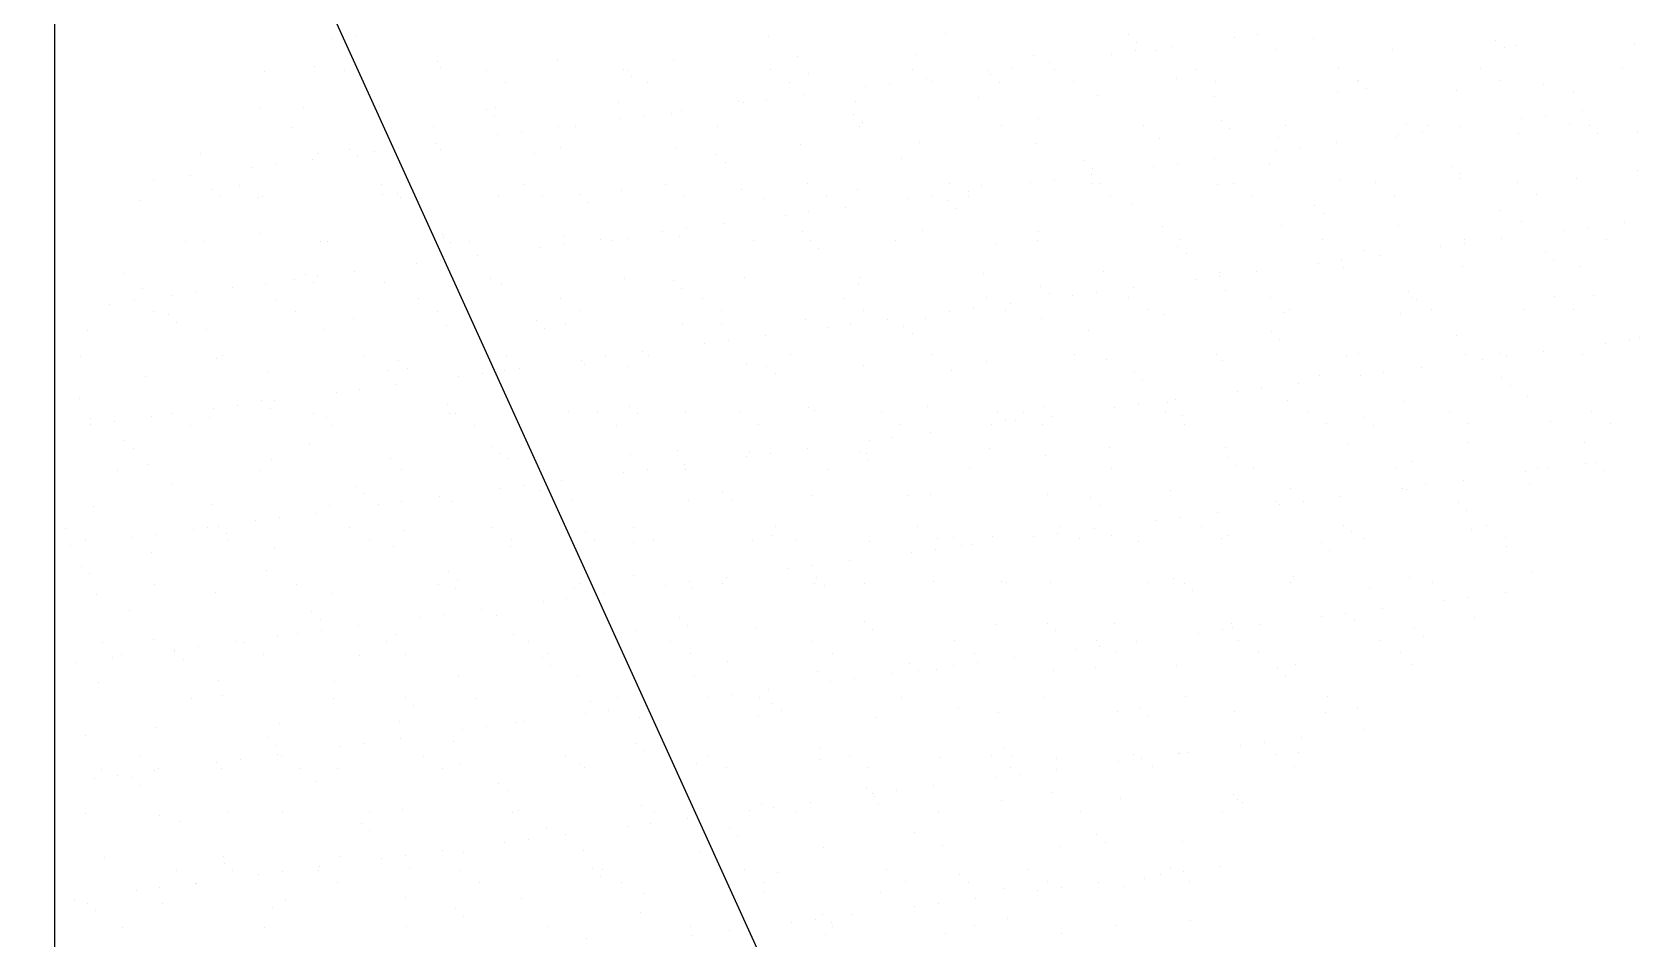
# Model space of a CAD drawing. Header units: inches. Extents: x 8.4 to 50.9, y 14.4 to 39.2.
# Drawn here: x 9.2059 to 9.3822, y 25.1527 to 25.2521 of the extents above; entities that cross this region are included whole.
import ezdxf

# ---------------------------------------------------------------- set-up
doc = ezdxf.new("R2010")
doc.units = ezdxf.units.IN
doc.header["$MEASUREMENT"] = 0
doc.layers.add('02', color=2, linetype='Continuous')
doc.layers.add('1', color=1, linetype='Continuous')

msp = doc.modelspace()

# ---------------------------------------------------------------- linework, layer by layer
at = {"layer": '02'}
for p, q in [((9.2084, 24.95396), (9.2084, 25.5475)), ((9.23886, 25.25141), (9.23886, 25.25141)), ((9.24146, 25.25175), (9.24146, 25.25175)), ((9.28666, 25.2516), (9.28666, 25.2516)), ((9.30604, 25.252), (9.30604, 25.252)), ((9.32605, 25.25183), (9.32605, 25.25183)), ((9.32697, 25.25098), (9.32697, 25.25098)), ((9.33089, 25.25058), (9.33089, 25.25058)), ((9.33768, 25.25147), (9.33768, 25.25147)), ((9.34028, 25.25181), (9.34028, 25.25181)), ((9.34635, 25.25139), (9.34635, 25.25139)), ((9.36636, 25.25121), (9.36636, 25.25121)), ((9.36854, 25.25065), (9.36854, 25.25065)), ((9.38163, 25.25082), (9.38163, 25.25082)), ((9.25039, 25.24887), (9.25039, 25.24887)), ((9.26348, 25.24904), (9.26348, 25.24904)), ((9.27627, 25.24898), (9.27627, 25.24898)), ((9.28978, 25.24947), (9.28978, 25.24947)), ((9.30286, 25.24963), (9.30286, 25.24963)), ((9.31565, 25.24957), (9.31565, 25.24957)), ((9.31743, 25.2488), (9.31743, 25.2488)), ((9.32422, 25.2497), (9.32422, 25.2497)), ((9.32682, 25.25004), (9.32682, 25.25004)), ((9.32916, 25.25006), (9.32916, 25.25006)), ((9.34225, 25.25023), (9.34225, 25.25023)), ((9.35504, 25.25016), (9.35504, 25.25016)), ((9.36728, 25.25037), (9.36728, 25.25037)), ((9.23132, 25.24782), (9.23132, 25.24782)), ((9.23689, 25.24839), (9.23689, 25.24839)), ((9.24016, 25.24789), (9.24016, 25.24789)), ((9.2507, 25.24823), (9.2507, 25.24823)), ((9.25573, 25.24792), (9.25573, 25.24792)), ((9.27071, 25.24805), (9.27071, 25.24805)), ((9.2713, 25.24795), (9.2713, 25.24795)), ((9.27163, 25.24721), (9.27163, 25.24721)), ((9.28687, 25.24798), (9.28687, 25.24798)), ((9.29101, 25.24761), (9.29101, 25.24761)), ((9.30244, 25.24801), (9.30244, 25.24801)), ((9.30397, 25.24703), (9.30397, 25.24703)), ((9.31076, 25.24793), (9.31076, 25.24793)), ((9.31102, 25.24744), (9.31102, 25.24744)), ((9.31336, 25.24827), (9.31336, 25.24827)), ((9.31801, 25.24803), (9.31801, 25.24803)), ((9.33132, 25.247), (9.33132, 25.247)), ((9.33358, 25.24806), (9.33358, 25.24806)), ((9.34915, 25.24809), (9.34915, 25.24809)), ((9.36472, 25.24812), (9.36472, 25.24812)), ((9.38029, 25.24815), (9.38029, 25.24815)), ((9.24226, 25.24655), (9.24226, 25.24655)), ((9.25784, 25.24658), (9.25784, 25.24658)), ((9.27341, 25.24661), (9.27341, 25.24661)), ((9.28898, 25.24663), (9.28898, 25.24663)), ((9.29051, 25.24526), (9.29051, 25.24526)), ((9.2973, 25.24616), (9.2973, 25.24616)), ((9.29991, 25.2465), (9.29991, 25.2465)), ((9.30455, 25.24666), (9.30455, 25.24666)), ((9.31194, 25.2466), (9.31194, 25.2466)), ((9.32012, 25.24669), (9.32012, 25.24669)), ((9.33569, 25.24672), (9.33569, 25.24672)), ((9.34901, 25.24554), (9.34901, 25.24554)), ((9.35126, 25.24675), (9.35126, 25.24675)), ((9.35133, 25.24683), (9.35133, 25.24683)), ((9.35225, 25.24598), (9.35225, 25.24598)), ((9.3621, 25.24571), (9.3621, 25.24571)), ((9.36683, 25.24678), (9.36683, 25.24678)), ((9.37163, 25.24638), (9.37163, 25.24638)), ((9.37489, 25.24564), (9.37489, 25.24564)), ((9.23086, 25.24376), (9.23086, 25.24376)), ((9.23567, 25.24384), (9.23567, 25.24384)), ((9.24395, 25.24393), (9.24395, 25.24393)), ((9.25568, 25.24367), (9.25568, 25.24367)), ((9.25674, 25.24387), (9.25674, 25.24387)), ((9.27024, 25.24435), (9.27024, 25.24435)), ((9.27705, 25.24349), (9.27705, 25.24349)), ((9.28333, 25.24452), (9.28333, 25.24452)), ((9.28384, 25.24438), (9.28384, 25.24438)), ((9.28645, 25.24473), (9.28645, 25.24473)), ((9.29612, 25.24446), (9.29612, 25.24446)), ((9.30962, 25.24495), (9.30962, 25.24495)), ((9.32271, 25.24511), (9.32271, 25.24511)), ((9.3355, 25.24505), (9.3355, 25.24505)), ((9.37587, 25.24355), (9.37587, 25.24355)), ((9.23428, 25.24169), (9.23428, 25.24169)), ((9.24986, 25.24171), (9.24986, 25.24171)), ((9.2566, 25.24282), (9.2566, 25.24282)), ((9.26359, 25.24172), (9.26359, 25.24172)), ((9.26543, 25.24174), (9.26543, 25.24174)), ((9.27039, 25.24261), (9.27039, 25.24261)), ((9.27299, 25.24295), (9.27299, 25.24295)), ((9.27598, 25.24322), (9.27598, 25.24322)), ((9.281, 25.24177), (9.281, 25.24177)), ((9.29599, 25.24305), (9.29599, 25.24305)), ((9.29657, 25.2418), (9.29657, 25.2418)), ((9.29691, 25.24221), (9.29691, 25.24221)), ((9.31214, 25.24183), (9.31214, 25.24183)), ((9.31629, 25.24261), (9.31629, 25.24261)), ((9.32771, 25.24186), (9.32771, 25.24186)), ((9.3363, 25.24244), (9.3363, 25.24244)), ((9.34328, 25.24188), (9.34328, 25.24188)), ((9.3566, 25.242), (9.3566, 25.242)), ((9.35885, 25.24191), (9.35885, 25.24191)), ((9.36242, 25.24178), (9.36242, 25.24178)), ((9.36921, 25.24268), (9.36921, 25.24268)), ((9.37181, 25.24302), (9.37181, 25.24302)), ((9.37442, 25.24194), (9.37442, 25.24194)), ((9.37661, 25.24182), (9.37661, 25.24182)), ((9.25014, 25.23995), (9.25014, 25.23995)), ((9.25693, 25.24084), (9.25693, 25.24084)), ((9.25953, 25.24118), (9.25953, 25.24118)), ((9.30318, 25.24), (9.30318, 25.24)), ((9.31597, 25.23994), (9.31597, 25.23994)), ((9.32947, 25.24043), (9.32947, 25.24043)), ((9.33722, 25.24159), (9.33722, 25.24159)), ((9.34256, 25.24059), (9.34256, 25.24059)), ((9.34896, 25.24001), (9.34896, 25.24001)), ((9.35535, 25.24053), (9.35535, 25.24053)), ((9.35575, 25.2409), (9.35575, 25.2409)), ((9.35835, 25.24125), (9.35835, 25.24125)), ((9.36886, 25.24102), (9.36886, 25.24102)), ((9.37753, 25.24098), (9.37753, 25.24098)), ((9.38194, 25.24118), (9.38194, 25.24118)), ((9.22441, 25.23882), (9.22441, 25.23882)), ((9.23668, 25.23817), (9.23668, 25.23817)), ((9.2372, 25.23875), (9.2372, 25.23875)), ((9.24065, 25.23928), (9.24065, 25.23928)), ((9.24157, 25.23843), (9.24157, 25.23843)), ((9.24347, 25.23907), (9.24347, 25.23907)), ((9.24607, 25.23941), (9.24607, 25.23941)), ((9.25071, 25.23924), (9.25071, 25.23924)), ((9.26095, 25.23883), (9.26095, 25.23883)), ((9.2638, 25.23941), (9.2638, 25.23941)), ((9.27659, 25.23935), (9.27659, 25.23935)), ((9.28096, 25.23866), (9.28096, 25.23866)), ((9.29009, 25.23983), (9.29009, 25.23983)), ((9.30126, 25.23822), (9.30126, 25.23822)), ((9.3355, 25.23824), (9.3355, 25.23824)), ((9.34229, 25.23913), (9.34229, 25.23913)), ((9.34489, 25.23947), (9.34489, 25.23947)), ((9.22322, 25.2364), (9.22322, 25.2364)), ((9.23001, 25.2373), (9.23001, 25.2373)), ((9.23261, 25.23764), (9.23261, 25.23764)), ((9.28188, 25.23782), (9.28188, 25.23782)), ((9.32127, 25.23805), (9.32127, 25.23805)), ((9.32204, 25.23647), (9.32204, 25.23647)), ((9.32219, 25.2372), (9.32219, 25.2372)), ((9.32883, 25.23736), (9.32883, 25.23736)), ((9.33143, 25.2377), (9.33143, 25.2377)), ((9.34157, 25.23761), (9.34157, 25.23761)), ((9.36158, 25.23743), (9.36158, 25.23743)), ((9.3625, 25.23659), (9.3625, 25.23659)), ((9.38188, 25.23699), (9.38188, 25.23699)), ((9.21915, 25.23587), (9.21915, 25.23587)), ((9.22562, 25.23489), (9.22562, 25.23489)), ((9.22862, 25.23534), (9.22862, 25.23534)), ((9.24419, 25.23537), (9.24419, 25.23537)), ((9.25977, 25.2354), (9.25977, 25.2354)), ((9.27056, 25.23472), (9.27056, 25.23472)), ((9.27534, 25.23543), (9.27534, 25.23543)), ((9.28364, 25.23489), (9.28364, 25.23489)), ((9.29091, 25.23546), (9.29091, 25.23546)), ((9.29644, 25.23483), (9.29644, 25.23483)), ((9.30648, 25.23549), (9.30648, 25.23549)), ((9.30858, 25.23469), (9.30858, 25.23469)), ((9.30994, 25.23531), (9.30994, 25.23531)), ((9.31537, 25.23559), (9.31537, 25.23559)), ((9.31797, 25.23593), (9.31797, 25.23593)), ((9.32205, 25.23551), (9.32205, 25.23551)), ((9.32303, 25.23548), (9.32303, 25.23548)), ((9.33582, 25.23542), (9.33582, 25.23542)), ((9.33762, 25.23554), (9.33762, 25.23554)), ((9.34932, 25.2359), (9.34932, 25.2359)), ((9.35319, 25.23557), (9.35319, 25.23557)), ((9.36241, 25.23607), (9.36241, 25.23607)), ((9.36876, 25.2356), (9.36876, 25.2356)), ((9.3752, 25.23601), (9.3752, 25.23601)), ((9.21767, 25.23364), (9.21767, 25.23364)), ((9.22654, 25.23404), (9.22654, 25.23404)), ((9.23073, 25.234), (9.23073, 25.234)), ((9.23117, 25.23413), (9.23117, 25.23413)), ((9.24426, 25.23429), (9.24426, 25.23429)), ((9.24592, 25.23445), (9.24592, 25.23445)), ((9.2463, 25.23403), (9.2463, 25.23403)), ((9.25705, 25.23423), (9.25705, 25.23423)), ((9.26187, 25.23406), (9.26187, 25.23406)), ((9.26593, 25.23427), (9.26593, 25.23427)), ((9.26685, 25.23343), (9.26685, 25.23343)), ((9.27744, 25.23409), (9.27744, 25.23409)), ((9.28623, 25.23383), (9.28623, 25.23383)), ((9.29301, 25.23411), (9.29301, 25.23411)), ((9.29512, 25.23292), (9.29512, 25.23292)), ((9.30191, 25.23382), (9.30191, 25.23382)), ((9.30452, 25.23416), (9.30452, 25.23416)), ((9.30624, 25.23366), (9.30624, 25.23366)), ((9.30859, 25.23414), (9.30859, 25.23414)), ((9.32416, 25.23417), (9.32416, 25.23417)), ((9.32654, 25.23322), (9.32654, 25.23322)), ((9.33973, 25.2342), (9.33973, 25.2342)), ((9.34655, 25.23305), (9.34655, 25.23305)), ((9.3553, 25.23423), (9.3553, 25.23423)), ((9.37087, 25.23426), (9.37087, 25.23426)), ((9.28166, 25.23115), (9.28166, 25.23115)), ((9.28845, 25.23204), (9.28845, 25.23204)), ((9.29106, 25.23239), (9.29106, 25.23239)), ((9.30716, 25.23282), (9.30716, 25.23282)), ((9.34747, 25.2322), (9.34747, 25.2322)), ((9.36685, 25.2326), (9.36685, 25.2326)), ((9.36917, 25.23138), (9.36917, 25.23138)), ((9.38048, 25.23121), (9.38048, 25.23121)), ((9.23089, 25.23006), (9.23089, 25.23006)), ((9.2509, 25.22989), (9.2509, 25.22989)), ((9.25102, 25.22961), (9.25102, 25.22961)), ((9.26411, 25.22977), (9.26411, 25.22977)), ((9.2682, 25.22938), (9.2682, 25.22938)), ((9.2712, 25.22944), (9.2712, 25.22944)), ((9.275, 25.23027), (9.275, 25.23027)), ((9.2769, 25.22971), (9.2769, 25.22971)), ((9.2776, 25.23062), (9.2776, 25.23062)), ((9.29041, 25.2302), (9.29041, 25.2302)), ((9.30349, 25.23037), (9.30349, 25.23037)), ((9.31628, 25.2303), (9.31628, 25.2303)), ((9.32979, 25.23079), (9.32979, 25.23079)), ((9.33175, 25.22933), (9.33175, 25.22933)), ((9.34288, 25.23096), (9.34288, 25.23096)), ((9.34732, 25.22936), (9.34732, 25.22936)), ((9.35567, 25.2309), (9.35567, 25.2309)), ((9.36289, 25.22939), (9.36289, 25.22939)), ((9.36703, 25.22944), (9.36703, 25.22944)), ((9.37382, 25.23034), (9.37382, 25.23034)), ((9.37642, 25.23068), (9.37642, 25.23068)), ((9.37846, 25.22942), (9.37846, 25.22942)), ((9.22275, 25.22914), (9.22275, 25.22914)), ((9.22473, 25.22918), (9.22473, 25.22918)), ((9.23752, 25.22912), (9.23752, 25.22912)), ((9.23832, 25.22916), (9.23832, 25.22916)), ((9.25182, 25.22904), (9.25182, 25.22904)), ((9.25389, 25.22919), (9.25389, 25.22919)), ((9.25475, 25.22761), (9.25475, 25.22761)), ((9.26154, 25.2285), (9.26154, 25.2285)), ((9.26414, 25.22884), (9.26414, 25.22884)), ((9.26946, 25.22922), (9.26946, 25.22922)), ((9.28503, 25.22925), (9.28503, 25.22925)), ((9.29121, 25.22927), (9.29121, 25.22927)), ((9.29213, 25.22843), (9.29213, 25.22843)), ((9.30061, 25.22928), (9.30061, 25.22928)), ((9.31151, 25.22883), (9.31151, 25.22883)), ((9.31618, 25.22931), (9.31618, 25.22931)), ((9.33152, 25.22866), (9.33152, 25.22866)), ((9.33244, 25.22781), (9.33244, 25.22781)), ((9.35182, 25.22822), (9.35182, 25.22822)), ((9.35357, 25.22767), (9.35357, 25.22767)), ((9.36036, 25.22856), (9.36036, 25.22856)), ((9.36296, 25.22891), (9.36296, 25.22891)), ((9.37183, 25.22804), (9.37183, 25.22804)), ((9.24129, 25.22583), (9.24129, 25.22583)), ((9.24808, 25.22673), (9.24808, 25.22673)), ((9.25068, 25.22707), (9.25068, 25.22707)), ((9.32334, 25.22584), (9.32334, 25.22584)), ((9.34011, 25.2259), (9.34011, 25.2259)), ((9.3469, 25.22679), (9.3469, 25.22679)), ((9.3495, 25.22714), (9.3495, 25.22714)), ((9.34964, 25.22627), (9.34964, 25.22627)), ((9.36273, 25.22644), (9.36273, 25.22644)), ((9.37275, 25.2272), (9.37275, 25.2272)), ((9.37552, 25.22638), (9.37552, 25.22638)), ((9.21586, 25.22567), (9.21586, 25.22567)), ((9.22783, 25.22406), (9.22783, 25.22406)), ((9.23149, 25.22449), (9.23149, 25.22449)), ((9.23462, 25.22496), (9.23462, 25.22496)), ((9.23587, 25.2255), (9.23587, 25.2255)), ((9.23679, 25.22465), (9.23679, 25.22465)), ((9.23722, 25.2253), (9.23722, 25.2253)), ((9.24458, 25.22466), (9.24458, 25.22466)), ((9.25617, 25.22506), (9.25617, 25.22506)), ((9.25737, 25.2246), (9.25737, 25.2246)), ((9.27087, 25.22509), (9.27087, 25.22509)), ((9.27618, 25.22488), (9.27618, 25.22488)), ((9.2771, 25.22404), (9.2771, 25.22404)), ((9.28396, 25.22525), (9.28396, 25.22525)), ((9.29648, 25.22444), (9.29648, 25.22444)), ((9.29675, 25.22519), (9.29675, 25.22519)), ((9.31025, 25.22568), (9.31025, 25.22568)), ((9.31649, 25.22427), (9.31649, 25.22427)), ((9.32665, 25.22413), (9.32665, 25.22413)), ((9.33344, 25.22502), (9.33344, 25.22502)), ((9.33604, 25.22536), (9.33604, 25.22536)), ((9.33613, 25.22578), (9.33613, 25.22578)), ((9.21437, 25.22229), (9.21437, 25.22229)), ((9.21709, 25.22279), (9.21709, 25.22279)), ((9.21798, 25.22401), (9.21798, 25.22401)), ((9.22116, 25.22318), (9.22116, 25.22318)), ((9.22376, 25.22353), (9.22376, 25.22353)), ((9.23266, 25.22282), (9.23266, 25.22282)), ((9.24823, 25.22285), (9.24823, 25.22285)), ((9.2638, 25.22288), (9.2638, 25.22288)), ((9.27937, 25.22291), (9.27937, 25.22291)), ((9.29494, 25.22294), (9.29494, 25.22294)), ((9.31052, 25.22296), (9.31052, 25.22296)), ((9.31319, 25.22236), (9.31319, 25.22236)), ((9.31741, 25.22343), (9.31741, 25.22343)), ((9.31998, 25.22325), (9.31998, 25.22325)), ((9.32258, 25.22359), (9.32258, 25.22359)), ((9.32609, 25.22299), (9.32609, 25.22299)), ((9.33679, 25.22383), (9.33679, 25.22383)), ((9.34166, 25.22302), (9.34166, 25.22302)), ((9.3568, 25.22366), (9.3568, 25.22366)), ((9.35723, 25.22305), (9.35723, 25.22305)), ((9.35772, 25.22281), (9.35772, 25.22281)), ((9.3728, 25.22308), (9.3728, 25.22308)), ((9.3771, 25.22321), (9.3771, 25.22321)), ((9.2192, 25.22145), (9.2192, 25.22145)), ((9.22084, 25.22111), (9.22084, 25.22111)), ((9.23477, 25.22148), (9.23477, 25.22148)), ((9.24114, 25.22067), (9.24114, 25.22067)), ((9.25034, 25.22151), (9.25034, 25.22151)), ((9.26591, 25.22154), (9.26591, 25.22154)), ((9.28148, 25.22156), (9.28148, 25.22156)), ((9.29072, 25.22056), (9.29072, 25.22056)), ((9.29705, 25.22159), (9.29705, 25.22159)), ((9.29973, 25.22058), (9.29973, 25.22058)), ((9.30381, 25.22073), (9.30381, 25.22073)), ((9.30652, 25.22148), (9.30652, 25.22148)), ((9.30913, 25.22182), (9.30913, 25.22182)), ((9.31262, 25.22162), (9.31262, 25.22162)), ((9.3166, 25.22067), (9.3166, 25.22067)), ((9.32819, 25.22165), (9.32819, 25.22165)), ((9.3301, 25.22116), (9.3301, 25.22116)), ((9.34319, 25.22132), (9.34319, 25.22132)), ((9.34377, 25.22168), (9.34377, 25.22168)), ((9.35598, 25.22126), (9.35598, 25.22126)), ((9.35934, 25.22171), (9.35934, 25.22171)), ((9.36949, 25.22175), (9.36949, 25.22175)), ((9.37491, 25.22173), (9.37491, 25.22173)), ((9.21196, 25.21938), (9.21196, 25.21938)), ((9.22176, 25.22026), (9.22176, 25.22026)), ((9.22504, 25.21955), (9.22504, 25.21955)), ((9.23783, 25.21949), (9.23783, 25.21949)), ((9.25134, 25.21997), (9.25134, 25.21997)), ((9.26115, 25.2205), (9.26115, 25.2205)), ((9.26207, 25.21965), (9.26207, 25.21965)), ((9.26443, 25.22014), (9.26443, 25.22014)), ((9.27722, 25.22008), (9.27722, 25.22008)), ((9.28145, 25.22005), (9.28145, 25.22005)), ((9.28627, 25.21881), (9.28627, 25.21881)), ((9.29306, 25.21971), (9.29306, 25.21971)), ((9.29567, 25.22005), (9.29567, 25.22005)), ((9.30146, 25.21988), (9.30146, 25.21988)), ((9.30238, 25.21904), (9.30238, 25.21904)), ((9.32176, 25.21944), (9.32176, 25.21944)), ((9.34177, 25.21927), (9.34177, 25.21927)), ((9.36207, 25.21883), (9.36207, 25.21883)), ((9.27281, 25.21704), (9.27281, 25.21704)), ((9.27961, 25.21793), (9.27961, 25.21793)), ((9.28221, 25.21828), (9.28221, 25.21828)), ((9.34269, 25.21842), (9.34269, 25.21842)), ((9.37164, 25.2171), (9.37164, 25.2171)), ((9.37843, 25.218), (9.37843, 25.218)), ((9.38103, 25.21834), (9.38103, 25.21834)), ((9.38208, 25.21865), (9.38208, 25.21865)), ((9.21122, 25.21659), (9.21122, 25.21659)), ((9.22611, 25.21628), (9.22611, 25.21628)), ((9.22679, 25.21662), (9.22679, 25.21662)), ((9.24236, 25.21664), (9.24236, 25.21664)), ((9.24612, 25.21611), (9.24612, 25.21611)), ((9.24704, 25.21526), (9.24704, 25.21526)), ((9.25793, 25.21667), (9.25793, 25.21667)), ((9.25936, 25.21527), (9.25936, 25.21527)), ((9.26615, 25.21616), (9.26615, 25.21616)), ((9.26642, 25.21566), (9.26642, 25.21566)), ((9.26875, 25.2165), (9.26875, 25.2165)), ((9.27119, 25.21545), (9.27119, 25.21545)), ((9.2735, 25.2167), (9.2735, 25.2167)), ((9.28427, 25.21562), (9.28427, 25.21562)), ((9.28643, 25.21549), (9.28643, 25.21549)), ((9.28907, 25.21673), (9.28907, 25.21673)), ((9.29707, 25.21556), (9.29707, 25.21556)), ((9.30464, 25.21676), (9.30464, 25.21676)), ((9.31057, 25.21604), (9.31057, 25.21604)), ((9.32021, 25.21679), (9.32021, 25.21679)), ((9.32366, 25.21621), (9.32366, 25.21621)), ((9.33579, 25.21681), (9.33579, 25.21681)), ((9.33645, 25.21615), (9.33645, 25.21615)), ((9.34995, 25.21664), (9.34995, 25.21664)), ((9.35136, 25.21684), (9.35136, 25.21684)), ((9.35818, 25.21533), (9.35818, 25.21533)), ((9.36304, 25.2168), (9.36304, 25.2168)), ((9.36497, 25.21623), (9.36497, 25.21623)), ((9.36693, 25.21687), (9.36693, 25.21687)), ((9.36757, 25.21657), (9.36757, 25.21657)), ((9.37583, 25.21674), (9.37583, 25.21674)), ((9.2183, 25.21437), (9.2183, 25.21437)), ((9.2318, 25.21486), (9.2318, 25.21486)), ((9.24489, 25.21503), (9.24489, 25.21503)), ((9.2459, 25.2135), (9.2459, 25.2135)), ((9.25269, 25.21439), (9.25269, 25.21439)), ((9.25529, 25.21473), (9.25529, 25.21473)), ((9.25768, 25.21497), (9.25768, 25.21497)), ((9.28735, 25.21465), (9.28735, 25.21465)), ((9.30673, 25.21505), (9.30673, 25.21505)), ((9.32674, 25.21488), (9.32674, 25.21488)), ((9.32766, 25.21403), (9.32766, 25.21403)), ((9.34472, 25.21356), (9.34472, 25.21356)), ((9.34704, 25.21444), (9.34704, 25.21444)), ((9.35151, 25.21445), (9.35151, 25.21445)), ((9.35411, 25.2148), (9.35411, 25.2148)), ((9.36704, 25.21427), (9.36704, 25.21427)), ((9.21108, 25.21189), (9.21108, 25.21189)), ((9.23109, 25.21172), (9.23109, 25.21172)), ((9.23244, 25.21172), (9.23244, 25.21172)), ((9.23923, 25.21262), (9.23923, 25.21262)), ((9.24183, 25.21296), (9.24183, 25.21296)), ((9.33126, 25.21179), (9.33126, 25.21179)), ((9.33805, 25.21268), (9.33805, 25.21268)), ((9.34065, 25.21302), (9.34065, 25.21302)), ((9.36797, 25.21342), (9.36797, 25.21342)), ((9.3698, 25.21211), (9.3698, 25.21211)), ((9.21898, 25.20995), (9.21898, 25.20995)), ((9.22113, 25.21027), (9.22113, 25.21027)), ((9.22577, 25.21085), (9.22577, 25.21085)), ((9.22837, 25.21119), (9.22837, 25.21119)), ((9.23201, 25.21087), (9.23201, 25.21087)), ((9.2367, 25.2103), (9.2367, 25.2103)), ((9.25139, 25.21128), (9.25139, 25.21128)), ((9.25165, 25.21034), (9.25165, 25.21034)), ((9.25227, 25.21033), (9.25227, 25.21033)), ((9.26474, 25.21051), (9.26474, 25.21051)), ((9.26784, 25.21036), (9.26784, 25.21036)), ((9.2714, 25.2111), (9.2714, 25.2111)), ((9.27232, 25.21026), (9.27232, 25.21026)), ((9.27753, 25.21044), (9.27753, 25.21044)), ((9.28341, 25.21039), (9.28341, 25.21039)), ((9.29104, 25.21093), (9.29104, 25.21093)), ((9.2917, 25.21066), (9.2917, 25.21066)), ((9.29898, 25.21042), (9.29898, 25.21042)), ((9.30412, 25.2111), (9.30412, 25.2111)), ((9.3117, 25.21049), (9.3117, 25.21049)), ((9.31455, 25.21044), (9.31455, 25.21044)), ((9.31691, 25.21104), (9.31691, 25.21104)), ((9.3178, 25.21002), (9.3178, 25.21002)), ((9.32459, 25.21091), (9.32459, 25.21091)), ((9.32719, 25.21125), (9.32719, 25.21125)), ((9.33012, 25.21047), (9.33012, 25.21047)), ((9.33042, 25.21152), (9.33042, 25.21152)), ((9.33201, 25.21005), (9.33201, 25.21005)), ((9.34351, 25.21169), (9.34351, 25.21169)), ((9.34569, 25.2105), (9.34569, 25.2105)), ((9.3563, 25.21163), (9.3563, 25.21163)), ((9.36127, 25.21053), (9.36127, 25.21053)), ((9.37684, 25.21056), (9.37684, 25.21056)), ((9.21227, 25.20975), (9.21227, 25.20975)), ((9.21231, 25.20907), (9.21231, 25.20907)), ((9.21491, 25.20942), (9.21491, 25.20942)), ((9.22324, 25.20893), (9.22324, 25.20893)), ((9.22536, 25.20991), (9.22536, 25.20991)), ((9.23815, 25.20985), (9.23815, 25.20985)), ((9.23881, 25.20896), (9.23881, 25.20896)), ((9.25438, 25.20899), (9.25438, 25.20899)), ((9.26995, 25.20902), (9.26995, 25.20902)), ((9.28552, 25.20904), (9.28552, 25.20904)), ((9.30109, 25.20907), (9.30109, 25.20907)), ((9.30434, 25.20824), (9.30434, 25.20824)), ((9.31113, 25.20914), (9.31113, 25.20914)), ((9.31263, 25.20965), (9.31263, 25.20965)), ((9.31374, 25.20948), (9.31374, 25.20948)), ((9.31666, 25.2091), (9.31666, 25.2091)), ((9.33223, 25.20913), (9.33223, 25.20913)), ((9.3478, 25.20916), (9.3478, 25.20916)), ((9.35201, 25.20988), (9.35201, 25.20988)), ((9.35294, 25.20903), (9.35294, 25.20903)), ((9.36337, 25.20919), (9.36337, 25.20919)), ((9.37232, 25.20943), (9.37232, 25.20943)), ((9.37894, 25.20921), (9.37894, 25.20921)), ((9.21606, 25.20733), (9.21606, 25.20733)), ((9.21698, 25.20649), (9.21698, 25.20649)), ((9.23636, 25.20689), (9.23636, 25.20689)), ((9.25636, 25.20672), (9.25636, 25.20672)), ((9.29088, 25.20647), (9.29088, 25.20647)), ((9.29767, 25.20737), (9.29767, 25.20737)), ((9.30028, 25.20771), (9.30028, 25.20771)), ((9.32397, 25.20658), (9.32397, 25.20658)), ((9.33676, 25.20652), (9.33676, 25.20652)), ((9.35027, 25.207), (9.35027, 25.207)), ((9.36336, 25.20717), (9.36336, 25.20717)), ((9.37615, 25.20711), (9.37615, 25.20711)), ((9.21861, 25.20474), (9.21861, 25.20474)), ((9.23212, 25.20523), (9.23212, 25.20523)), ((9.24521, 25.20539), (9.24521, 25.20539)), ((9.25729, 25.20587), (9.25729, 25.20587)), ((9.258, 25.20533), (9.258, 25.20533)), ((9.2715, 25.20582), (9.2715, 25.20582)), ((9.27667, 25.20627), (9.27667, 25.20627)), ((9.27742, 25.2047), (9.27742, 25.2047)), ((9.28422, 25.20559), (9.28422, 25.20559)), ((9.28459, 25.20598), (9.28459, 25.20598)), ((9.28682, 25.20594), (9.28682, 25.20594)), ((9.29667, 25.2061), (9.29667, 25.2061)), ((9.29738, 25.20592), (9.29738, 25.20592)), ((9.2976, 25.20526), (9.2976, 25.20526)), ((9.31088, 25.20641), (9.31088, 25.20641)), ((9.31698, 25.20566), (9.31698, 25.20566)), ((9.33698, 25.20549), (9.33698, 25.20549)), ((9.35729, 25.20505), (9.35729, 25.20505)), ((9.37625, 25.20477), (9.37625, 25.20477)), ((9.37729, 25.20487), (9.37729, 25.20487)), ((9.21526, 25.20407), (9.21526, 25.20407)), ((9.23083, 25.2041), (9.23083, 25.2041)), ((9.2464, 25.20412), (9.2464, 25.20412)), ((9.26197, 25.20415), (9.26197, 25.20415)), ((9.26397, 25.20293), (9.26397, 25.20293)), ((9.27076, 25.20382), (9.27076, 25.20382)), ((9.27336, 25.20417), (9.27336, 25.20417)), ((9.27754, 25.20418), (9.27754, 25.20418)), ((9.29311, 25.20421), (9.29311, 25.20421)), ((9.30868, 25.20424), (9.30868, 25.20424)), ((9.32425, 25.20427), (9.32425, 25.20427)), ((9.33791, 25.20464), (9.33791, 25.20464)), ((9.33982, 25.20429), (9.33982, 25.20429)), ((9.35539, 25.20432), (9.35539, 25.20432)), ((9.36279, 25.20299), (9.36279, 25.20299)), ((9.36958, 25.20389), (9.36958, 25.20389)), ((9.37096, 25.20435), (9.37096, 25.20435)), ((9.37218, 25.20423), (9.37218, 25.20423)), ((9.37821, 25.20403), (9.37821, 25.20403)), ((9.22133, 25.2025), (9.22133, 25.2025)), ((9.24133, 25.20233), (9.24133, 25.20233)), ((9.24226, 25.20148), (9.24226, 25.20148)), ((9.25051, 25.20116), (9.25051, 25.20116)), ((9.2573, 25.20205), (9.2573, 25.20205)), ((9.2599, 25.20239), (9.2599, 25.20239)), ((9.26164, 25.20189), (9.26164, 25.20189)), ((9.28164, 25.20171), (9.28164, 25.20171)), ((9.29135, 25.2013), (9.29135, 25.2013)), ((9.30195, 25.20127), (9.30195, 25.20127)), ((9.30444, 25.20146), (9.30444, 25.20146)), ((9.31723, 25.2014), (9.31723, 25.2014)), ((9.33073, 25.20189), (9.33073, 25.20189)), ((9.34382, 25.20206), (9.34382, 25.20206)), ((9.34933, 25.20122), (9.34933, 25.20122)), ((9.35612, 25.20212), (9.35612, 25.20212)), ((9.35661, 25.20199), (9.35661, 25.20199)), ((9.35872, 25.20246), (9.35872, 25.20246)), ((9.37012, 25.20248), (9.37012, 25.20248)), ((9.21259, 25.20011), (9.21259, 25.20011)), ((9.22567, 25.20028), (9.22567, 25.20028)), ((9.23705, 25.19938), (9.23705, 25.19938)), ((9.23846, 25.20022), (9.23846, 25.20022)), ((9.24384, 25.20028), (9.24384, 25.20028)), ((9.24644, 25.20062), (9.24644, 25.20062)), ((9.25197, 25.2007), (9.25197, 25.2007)), ((9.26506, 25.20087), (9.26506, 25.20087)), ((9.27785, 25.20081), (9.27785, 25.20081)), ((9.28256, 25.20087), (9.28256, 25.20087)), ((9.32195, 25.2011), (9.32195, 25.2011)), ((9.32287, 25.20026), (9.32287, 25.20026)), ((9.33587, 25.19945), (9.33587, 25.19945)), ((9.34225, 25.20066), (9.34225, 25.20066)), ((9.34266, 25.20034), (9.34266, 25.20034)), ((9.34526, 25.20069), (9.34526, 25.20069)), ((9.36226, 25.20049), (9.36226, 25.20049)), ((9.36318, 25.19964), (9.36318, 25.19964)), ((9.2096, 25.19773), (9.2096, 25.19773)), ((9.22359, 25.19761), (9.22359, 25.19761)), ((9.22517, 25.19775), (9.22517, 25.19775)), ((9.2263, 25.19794), (9.2263, 25.19794)), ((9.23038, 25.19851), (9.23038, 25.19851)), ((9.23298, 25.19885), (9.23298, 25.19885)), ((9.24074, 25.19778), (9.24074, 25.19778)), ((9.25631, 25.19781), (9.25631, 25.19781)), ((9.27188, 25.19784), (9.27188, 25.19784)), ((9.28745, 25.19787), (9.28745, 25.19787)), ((9.30302, 25.1979), (9.30302, 25.1979)), ((9.31859, 25.19792), (9.31859, 25.19792)), ((9.32241, 25.19768), (9.32241, 25.19768)), ((9.3292, 25.19857), (9.3292, 25.19857)), ((9.3318, 25.19891), (9.3318, 25.19891)), ((9.33416, 25.19795), (9.33416, 25.19795)), ((9.34973, 25.19798), (9.34973, 25.19798)), ((9.3653, 25.19801), (9.3653, 25.19801)), ((9.21013, 25.19584), (9.21013, 25.19584)), ((9.21171, 25.19638), (9.21171, 25.19638)), ((9.21692, 25.19674), (9.21692, 25.19674)), ((9.21952, 25.19708), (9.21952, 25.19708)), ((9.22722, 25.1971), (9.22722, 25.1971)), ((9.22728, 25.19641), (9.22728, 25.19641)), ((9.24285, 25.19644), (9.24285, 25.19644)), ((9.24661, 25.1975), (9.24661, 25.1975)), ((9.25842, 25.19647), (9.25842, 25.19647)), ((9.26661, 25.19733), (9.26661, 25.19733)), ((9.26753, 25.19648), (9.26753, 25.19648)), ((9.27182, 25.19618), (9.27182, 25.19618)), ((9.27399, 25.1965), (9.27399, 25.1965)), ((9.2849, 25.19635), (9.2849, 25.19635)), ((9.28691, 25.19688), (9.28691, 25.19688)), ((9.28956, 25.19652), (9.28956, 25.19652)), ((9.2977, 25.19629), (9.2977, 25.19629)), ((9.30513, 25.19655), (9.30513, 25.19655)), ((9.30692, 25.19671), (9.30692, 25.19671)), ((9.30784, 25.19587), (9.30784, 25.19587)), ((9.30895, 25.19591), (9.30895, 25.19591)), ((9.3112, 25.19678), (9.3112, 25.19678)), ((9.31574, 25.1968), (9.31574, 25.1968)), ((9.31835, 25.19714), (9.31835, 25.19714)), ((9.3207, 25.19658), (9.3207, 25.19658)), ((9.32429, 25.19694), (9.32429, 25.19694)), ((9.32722, 25.19627), (9.32722, 25.19627)), ((9.33627, 25.19661), (9.33627, 25.19661)), ((9.33708, 25.19688), (9.33708, 25.19688)), ((9.34723, 25.1961), (9.34723, 25.1961)), ((9.35058, 25.19737), (9.35058, 25.19737)), ((9.35184, 25.19664), (9.35184, 25.19664)), ((9.36367, 25.19753), (9.36367, 25.19753)), ((9.36741, 25.19667), (9.36741, 25.19667)), ((9.21893, 25.1951), (9.21893, 25.1951)), ((9.23243, 25.19559), (9.23243, 25.19559)), ((9.24552, 25.19576), (9.24552, 25.19576)), ((9.25831, 25.1957), (9.25831, 25.1957)), ((9.29549, 25.19413), (9.29549, 25.19413)), ((9.30228, 25.19503), (9.30228, 25.19503)), ((9.30489, 25.19537), (9.30489, 25.19537)), ((9.34815, 25.19525), (9.34815, 25.19525)), ((9.36753, 25.19566), (9.36753, 25.19566)), ((9.21127, 25.19355), (9.21127, 25.19355)), ((9.21219, 25.19271), (9.21219, 25.19271)), ((9.23157, 25.19311), (9.23157, 25.19311)), ((9.25158, 25.19294), (9.25158, 25.19294)), ((9.27188, 25.1925), (9.27188, 25.1925)), ((9.28203, 25.19236), (9.28203, 25.19236)), ((9.28883, 25.19326), (9.28883, 25.19326)), ((9.29143, 25.1936), (9.29143, 25.1936)), ((9.29189, 25.19232), (9.29189, 25.19232)), ((9.34414, 25.19242), (9.34414, 25.19242)), ((9.35693, 25.19236), (9.35693, 25.19236)), ((9.37043, 25.19285), (9.37043, 25.19285)), ((9.2193, 25.19155), (9.2193, 25.19155)), ((9.22599, 25.19065), (9.22599, 25.19065)), ((9.23487, 25.19157), (9.23487, 25.19157)), ((9.23878, 25.19058), (9.23878, 25.19058)), ((9.25044, 25.1916), (9.25044, 25.1916)), ((9.25228, 25.19107), (9.25228, 25.19107)), ((9.2525, 25.19209), (9.2525, 25.19209)), ((9.26537, 25.19124), (9.26537, 25.19124)), ((9.26601, 25.19163), (9.26601, 25.19163)), ((9.26858, 25.19059), (9.26858, 25.19059)), ((9.27537, 25.19148), (9.27537, 25.19148)), ((9.27797, 25.19183), (9.27797, 25.19183)), ((9.27816, 25.19118), (9.27816, 25.19118)), ((9.28158, 25.19166), (9.28158, 25.19166)), ((9.29167, 25.19166), (9.29167, 25.19166)), ((9.29281, 25.19148), (9.29281, 25.19148)), ((9.29715, 25.19169), (9.29715, 25.19169)), ((9.30475, 25.19183), (9.30475, 25.19183)), ((9.31219, 25.19188), (9.31219, 25.19188)), ((9.31272, 25.19172), (9.31272, 25.19172)), ((9.31754, 25.19177), (9.31754, 25.19177)), ((9.32829, 25.19174), (9.32829, 25.19174)), ((9.33105, 25.19225), (9.33105, 25.19225)), ((9.3322, 25.19171), (9.3322, 25.19171)), ((9.33312, 25.19086), (9.33312, 25.19086)), ((9.34386, 25.19177), (9.34386, 25.19177)), ((9.3525, 25.19127), (9.3525, 25.19127)), ((9.35943, 25.1918), (9.35943, 25.1918)), ((9.3674, 25.19065), (9.3674, 25.19065)), ((9.2129, 25.19048), (9.2129, 25.19048)), ((9.25512, 25.18882), (9.25512, 25.18882)), ((9.26191, 25.18971), (9.26191, 25.18971)), ((9.26451, 25.19005), (9.26451, 25.19005)), ((9.35394, 25.18888), (9.35394, 25.18888)), ((9.36073, 25.18978), (9.36073, 25.18978)), ((9.36333, 25.19012), (9.36333, 25.19012)), ((9.21654, 25.18872), (9.21654, 25.18872)), ((9.23655, 25.18855), (9.23655, 25.18855)), ((9.23747, 25.1877), (9.23747, 25.1877)), ((9.24166, 25.18705), (9.24166, 25.18705)), ((9.24845, 25.18794), (9.24845, 25.18794)), ((9.25105, 25.18828), (9.25105, 25.18828)), ((9.25685, 25.18811), (9.25685, 25.18811)), ((9.27686, 25.18793), (9.27686, 25.18793)), ((9.27778, 25.18709), (9.27778, 25.18709)), ((9.29716, 25.18749), (9.29716, 25.18749)), ((9.31151, 25.18714), (9.31151, 25.18714)), ((9.31717, 25.18732), (9.31717, 25.18732)), ((9.3246, 25.18731), (9.3246, 25.18731)), ((9.33739, 25.18725), (9.33739, 25.18725)), ((9.34048, 25.18711), (9.34048, 25.18711)), ((9.34727, 25.188), (9.34727, 25.188)), ((9.34987, 25.18835), (9.34987, 25.18835)), ((9.3509, 25.18773), (9.3509, 25.18773)), ((9.36399, 25.1879), (9.36399, 25.1879)), ((9.21924, 25.18547), (9.21924, 25.18547)), ((9.2282, 25.18527), (9.2282, 25.18527)), ((9.23275, 25.18596), (9.23275, 25.18596)), ((9.23499, 25.18617), (9.23499, 25.18617)), ((9.23759, 25.18651), (9.23759, 25.18651)), ((9.24478, 25.18526), (9.24478, 25.18526)), ((9.24584, 25.18612), (9.24584, 25.18612)), ((9.25863, 25.18606), (9.25863, 25.18606)), ((9.26035, 25.18529), (9.26035, 25.18529)), ((9.27213, 25.18655), (9.27213, 25.18655)), ((9.27592, 25.18532), (9.27592, 25.18532)), ((9.28522, 25.18672), (9.28522, 25.18672)), ((9.29149, 25.18535), (9.29149, 25.18535)), ((9.29801, 25.18665), (9.29801, 25.18665)), ((9.30706, 25.18537), (9.30706, 25.18537)), ((9.31809, 25.18648), (9.31809, 25.18648)), ((9.32263, 25.1854), (9.32263, 25.1854)), ((9.32702, 25.18534), (9.32702, 25.18534)), ((9.33381, 25.18623), (9.33381, 25.18623)), ((9.33641, 25.18658), (9.33641, 25.18658)), ((9.33747, 25.18688), (9.33747, 25.18688)), ((9.3382, 25.18543), (9.3382, 25.18543)), ((9.35377, 25.18546), (9.35377, 25.18546)), ((9.35748, 25.18671), (9.35748, 25.18671)), ((9.3584, 25.18586), (9.3584, 25.18586)), ((9.21363, 25.18521), (9.21363, 25.18521)), ((9.21474, 25.1835), (9.21474, 25.1835)), ((9.21574, 25.18386), (9.21574, 25.18386)), ((9.22152, 25.18416), (9.22152, 25.18416)), ((9.22153, 25.1844), (9.22153, 25.1844)), ((9.22413, 25.18474), (9.22413, 25.18474)), ((9.22921, 25.18523), (9.22921, 25.18523)), ((9.23131, 25.18389), (9.23131, 25.18389)), ((9.24182, 25.18372), (9.24182, 25.18372)), ((9.24688, 25.18392), (9.24688, 25.18392)), ((9.26183, 25.18355), (9.26183, 25.18355)), ((9.26246, 25.18395), (9.26246, 25.18395)), ((9.27803, 25.18398), (9.27803, 25.18398)), ((9.2936, 25.184), (9.2936, 25.184)), ((9.30917, 25.18403), (9.30917, 25.18403)), ((9.31356, 25.18357), (9.31356, 25.18357)), ((9.32035, 25.18446), (9.32035, 25.18446)), ((9.32296, 25.1848), (9.32296, 25.1848)), ((9.32474, 25.18406), (9.32474, 25.18406)), ((9.34031, 25.18409), (9.34031, 25.18409)), ((9.35588, 25.18412), (9.35588, 25.18412)), ((9.21067, 25.18297), (9.21067, 25.18297)), ((9.22244, 25.18332), (9.22244, 25.18332)), ((9.26275, 25.1827), (9.26275, 25.1827)), ((9.28213, 25.1831), (9.28213, 25.1831)), ((9.29198, 25.18203), (9.29198, 25.18203)), ((9.3001, 25.18179), (9.3001, 25.18179)), ((9.30214, 25.18293), (9.30214, 25.18293)), ((9.30306, 25.18209), (9.30306, 25.18209)), ((9.30507, 25.1822), (9.30507, 25.1822)), ((9.30689, 25.18269), (9.30689, 25.18269)), ((9.3095, 25.18303), (9.3095, 25.18303)), ((9.31786, 25.18213), (9.31786, 25.18213)), ((9.32244, 25.18249), (9.32244, 25.18249)), ((9.33136, 25.18262), (9.33136, 25.18262)), ((9.34245, 25.18232), (9.34245, 25.18232)), ((9.34445, 25.18279), (9.34445, 25.18279)), ((9.35724, 25.18273), (9.35724, 25.18273)), ((9.21321, 25.18084), (9.21321, 25.18084)), ((9.2263, 25.18101), (9.2263, 25.18101)), ((9.23909, 25.18095), (9.23909, 25.18095)), ((9.2526, 25.18144), (9.2526, 25.18144)), ((9.26569, 25.1816), (9.26569, 25.1816)), ((9.27848, 25.18154), (9.27848, 25.18154)), ((9.28664, 25.18002), (9.28664, 25.18002)), ((9.29344, 25.18092), (9.29344, 25.18092)), ((9.29604, 25.18126), (9.29604, 25.18126)), ((9.34337, 25.18147), (9.34337, 25.18147)), ((9.22333, 25.17903), (9.22333, 25.17903)), ((9.22679, 25.17933), (9.22679, 25.17933)), ((9.2389, 25.17905), (9.2389, 25.17905)), ((9.2468, 25.17916), (9.2468, 25.17916)), ((9.24772, 25.17831), (9.24772, 25.17831)), ((9.25448, 25.17908), (9.25448, 25.17908)), ((9.2671, 25.17872), (9.2671, 25.17872)), ((9.27005, 25.17911), (9.27005, 25.17911)), ((9.27319, 25.17825), (9.27319, 25.17825)), ((9.27998, 25.17915), (9.27998, 25.17915)), ((9.28258, 25.17949), (9.28258, 25.17949)), ((9.28562, 25.17914), (9.28562, 25.17914)), ((9.28711, 25.17854), (9.28711, 25.17854)), ((9.30119, 25.17917), (9.30119, 25.17917)), ((9.31676, 25.1792), (9.31676, 25.1792)), ((9.33233, 25.17922), (9.33233, 25.17922)), ((9.3479, 25.17925), (9.3479, 25.17925)), ((9.24615, 25.17649), (9.24615, 25.17649)), ((9.25973, 25.17648), (9.25973, 25.17648)), ((9.26652, 25.17737), (9.26652, 25.17737)), ((9.26912, 25.17772), (9.26912, 25.17772)), ((9.27245, 25.17692), (9.27245, 25.17692)), ((9.28553, 25.17708), (9.28553, 25.17708)), ((9.28803, 25.1777), (9.28803, 25.1777)), ((9.29833, 25.17702), (9.29833, 25.17702)), ((9.30741, 25.1781), (9.30741, 25.1781)), ((9.31183, 25.17751), (9.31183, 25.17751)), ((9.32492, 25.17767), (9.32492, 25.17767)), ((9.32742, 25.17793), (9.32742, 25.17793)), ((9.32834, 25.17709), (9.32834, 25.17709)), ((9.33771, 25.17761), (9.33771, 25.17761)), ((9.34772, 25.17749), (9.34772, 25.17749)), ((9.35121, 25.1781), (9.35121, 25.1781)), ((9.21176, 25.17494), (9.21176, 25.17494)), ((9.21956, 25.17584), (9.21956, 25.17584)), ((9.23177, 25.17477), (9.23177, 25.17477)), ((9.23306, 25.17632), (9.23306, 25.17632)), ((9.24627, 25.17471), (9.24627, 25.17471)), ((9.25306, 25.1756), (9.25306, 25.1756)), ((9.25566, 25.17594), (9.25566, 25.17594)), ((9.25894, 25.17643), (9.25894, 25.17643)), ((9.34509, 25.17477), (9.34509, 25.17477)), ((9.35188, 25.17567), (9.35188, 25.17567)), ((9.23269, 25.17393), (9.23269, 25.17393)), ((9.23281, 25.17294), (9.23281, 25.17294)), ((9.2396, 25.17383), (9.2396, 25.17383)), ((9.2422, 25.17417), (9.2422, 25.17417)), ((9.25207, 25.17433), (9.25207, 25.17433)), ((9.27208, 25.17416), (9.27208, 25.17416)), ((9.273, 25.17331), (9.273, 25.17331)), ((9.29238, 25.17371), (9.29238, 25.17371)), ((9.31239, 25.17354), (9.31239, 25.17354)), ((9.33163, 25.173), (9.33163, 25.173)), ((9.33168, 25.17299), (9.33168, 25.17299)), ((9.33269, 25.1731), (9.33269, 25.1731)), ((9.33842, 25.17389), (9.33842, 25.17389)), ((9.34102, 25.17424), (9.34102, 25.17424)), ((9.34477, 25.17315), (9.34477, 25.17315)), ((9.21353, 25.17121), (9.21353, 25.17121)), ((9.21767, 25.17268), (9.21767, 25.17268)), ((9.21935, 25.17116), (9.21935, 25.17116)), ((9.21978, 25.17134), (9.21978, 25.17134)), ((9.22614, 25.17206), (9.22614, 25.17206)), ((9.22662, 25.17138), (9.22662, 25.17138)), ((9.22874, 25.1724), (9.22874, 25.1724)), ((9.23324, 25.17271), (9.23324, 25.17271)), ((9.23535, 25.17137), (9.23535, 25.17137)), ((9.23941, 25.17132), (9.23941, 25.17132)), ((9.24881, 25.17274), (9.24881, 25.17274)), ((9.25092, 25.1714), (9.25092, 25.1714)), ((9.25291, 25.1718), (9.25291, 25.1718)), ((9.26439, 25.17277), (9.26439, 25.17277)), ((9.266, 25.17197), (9.266, 25.17197)), ((9.26649, 25.17143), (9.26649, 25.17143)), ((9.27879, 25.17191), (9.27879, 25.17191)), ((9.27996, 25.1728), (9.27996, 25.1728)), ((9.28206, 25.17145), (9.28206, 25.17145)), ((9.2923, 25.17239), (9.2923, 25.17239)), ((9.29553, 25.17283), (9.29553, 25.17283)), ((9.29763, 25.17148), (9.29763, 25.17148)), ((9.30538, 25.17256), (9.30538, 25.17256)), ((9.3111, 25.17285), (9.3111, 25.17285)), ((9.31321, 25.17151), (9.31321, 25.17151)), ((9.31331, 25.1727), (9.31331, 25.1727)), ((9.31817, 25.1725), (9.31817, 25.1725)), ((9.31817, 25.17123), (9.31817, 25.17123)), ((9.32496, 25.17212), (9.32496, 25.17212)), ((9.32667, 25.17288), (9.32667, 25.17288)), ((9.32757, 25.17246), (9.32757, 25.17246)), ((9.32878, 25.17154), (9.32878, 25.17154)), ((9.34224, 25.17291), (9.34224, 25.17291)), ((9.34435, 25.17157), (9.34435, 25.17157)), ((9.21268, 25.17029), (9.21268, 25.17029)), ((9.21528, 25.17063), (9.21528, 25.17063)), ((9.21674, 25.17038), (9.21674, 25.17038)), ((9.21766, 25.16954), (9.21766, 25.16954)), ((9.23704, 25.16994), (9.23704, 25.16994)), ((9.25705, 25.16977), (9.25705, 25.16977)), ((9.30471, 25.16946), (9.30471, 25.16946)), ((9.3115, 25.17035), (9.3115, 25.17035)), ((9.31411, 25.17069), (9.31411, 25.17069)), ((9.25797, 25.16892), (9.25797, 25.16892)), ((9.27735, 25.16933), (9.27735, 25.16933)), ((9.29125, 25.16768), (9.29125, 25.16768)), ((9.29736, 25.16915), (9.29736, 25.16915)), ((9.29805, 25.16858), (9.29805, 25.16858)), ((9.29828, 25.16831), (9.29828, 25.16831)), ((9.30065, 25.16892), (9.30065, 25.16892)), ((9.31214, 25.16787), (9.31214, 25.16787)), ((9.31766, 25.16871), (9.31766, 25.16871)), ((9.32523, 25.16804), (9.32523, 25.16804)), ((9.33767, 25.16854), (9.33767, 25.16854)), ((9.33802, 25.16798), (9.33802, 25.16798)), ((9.33859, 25.1677), (9.33859, 25.1677)), ((9.2118, 25.16648), (9.2118, 25.16648)), ((9.21987, 25.1662), (9.21987, 25.1662)), ((9.22737, 25.16651), (9.22737, 25.16651)), ((9.23338, 25.16669), (9.23338, 25.16669)), ((9.24294, 25.16653), (9.24294, 25.16653)), ((9.24647, 25.16686), (9.24647, 25.16686)), ((9.25851, 25.16656), (9.25851, 25.16656)), ((9.25926, 25.16679), (9.25926, 25.16679)), ((9.27276, 25.16728), (9.27276, 25.16728)), ((9.27408, 25.16659), (9.27408, 25.16659)), ((9.2778, 25.16591), (9.2778, 25.16591)), ((9.28459, 25.16681), (9.28459, 25.16681)), ((9.28585, 25.16745), (9.28585, 25.16745)), ((9.28719, 25.16715), (9.28719, 25.16715)), ((9.28965, 25.16662), (9.28965, 25.16662)), ((9.29864, 25.16739), (9.29864, 25.16739)), ((9.30523, 25.16665), (9.30523, 25.16665)), ((9.3208, 25.16668), (9.3208, 25.16668)), ((9.33637, 25.1667), (9.33637, 25.1667)), ((9.22201, 25.16555), (9.22201, 25.16555)), ((9.24202, 25.16538), (9.24202, 25.16538)), ((9.24294, 25.16453), (9.24294, 25.16453)), ((9.26232, 25.16494), (9.26232, 25.16494)), ((9.26434, 25.16414), (9.26434, 25.16414)), ((9.27113, 25.16503), (9.27113, 25.16503)), ((9.27373, 25.16538), (9.27373, 25.16538)), ((9.28233, 25.16477), (9.28233, 25.16477)), ((9.30263, 25.16432), (9.30263, 25.16432)), ((9.32264, 25.16415), (9.32264, 25.16415)), ((9.25088, 25.16237), (9.25088, 25.16237)), ((9.25767, 25.16326), (9.25767, 25.16326)), ((9.26027, 25.16361), (9.26027, 25.16361)), ((9.28325, 25.16392), (9.28325, 25.16392)), ((9.29261, 25.16276), (9.29261, 25.16276)), ((9.3057, 25.16293), (9.3057, 25.16293)), ((9.31849, 25.16287), (9.31849, 25.16287)), ((9.32356, 25.16331), (9.32356, 25.16331)), ((9.33199, 25.16335), (9.33199, 25.16335)), ((9.21384, 25.16158), (9.21384, 25.16158)), ((9.22693, 25.16174), (9.22693, 25.16174)), ((9.22699, 25.16099), (9.22699, 25.16099)), ((9.23742, 25.1606), (9.23742, 25.1606)), ((9.23972, 25.16168), (9.23972, 25.16168)), ((9.24421, 25.16149), (9.24421, 25.16149)), ((9.24681, 25.16183), (9.24681, 25.16183)), ((9.25323, 25.16217), (9.25323, 25.16217)), ((9.26632, 25.16233), (9.26632, 25.16233)), ((9.27911, 25.16227), (9.27911, 25.16227)), ((9.33624, 25.16066), (9.33624, 25.16066)), ((9.22171, 25.16016), (9.22171, 25.16016)), ((9.22382, 25.15882), (9.22382, 25.15882)), ((9.22396, 25.15882), (9.22396, 25.15882)), ((9.22791, 25.16015), (9.22791, 25.16015)), ((9.23075, 25.15972), (9.23075, 25.15972)), ((9.23335, 25.16006), (9.23335, 25.16006)), ((9.23728, 25.16019), (9.23728, 25.16019)), ((9.23939, 25.15885), (9.23939, 25.15885)), ((9.24729, 25.16055), (9.24729, 25.16055)), ((9.25285, 25.16022), (9.25285, 25.16022)), ((9.25496, 25.15888), (9.25496, 25.15888)), ((9.2673, 25.16038), (9.2673, 25.16038)), ((9.26822, 25.15953), (9.26822, 25.15953)), ((9.26842, 25.16025), (9.26842, 25.16025)), ((9.27053, 25.15891), (9.27053, 25.15891)), ((9.28399, 25.16028), (9.28399, 25.16028)), ((9.2861, 25.15893), (9.2861, 25.15893)), ((9.2876, 25.15993), (9.2876, 25.15993)), ((9.29956, 25.16031), (9.29956, 25.16031)), ((9.30167, 25.15896), (9.30167, 25.15896)), ((9.30761, 25.15976), (9.30761, 25.15976)), ((9.30853, 25.15892), (9.30853, 25.15892)), ((9.31514, 25.16033), (9.31514, 25.16033)), ((9.31724, 25.15899), (9.31724, 25.15899)), ((9.32278, 25.15889), (9.32278, 25.15889)), ((9.32791, 25.15932), (9.32791, 25.15932)), ((9.32957, 25.15978), (9.32957, 25.15978)), ((9.33071, 25.16036), (9.33071, 25.16036)), ((9.33218, 25.16013), (9.33218, 25.16013)), ((9.33281, 25.15902), (9.33281, 25.15902)), ((9.21729, 25.15795), (9.21729, 25.15795)), ((9.21989, 25.15829), (9.21989, 25.15829)), ((9.23369, 25.15705), (9.23369, 25.15705)), ((9.24678, 25.15722), (9.24678, 25.15722)), ((9.25957, 25.15716), (9.25957, 25.15716)), ((9.27308, 25.15765), (9.27308, 25.15765)), ((9.28616, 25.15781), (9.28616, 25.15781)), ((9.29896, 25.15775), (9.29896, 25.15775)), ((9.30932, 25.15712), (9.30932, 25.15712)), ((9.31246, 25.15824), (9.31246, 25.15824)), ((9.31611, 25.15801), (9.31611, 25.15801)), ((9.31872, 25.15835), (9.31872, 25.15835)), ((9.32555, 25.15841), (9.32555, 25.15841)), ((9.2105, 25.15705), (9.2105, 25.15705)), ((9.21196, 25.1566), (9.21196, 25.1566)), ((9.21288, 25.15576), (9.21288, 25.15576)), ((9.22019, 25.15657), (9.22019, 25.15657)), ((9.23226, 25.15616), (9.23226, 25.15616)), ((9.25227, 25.15599), (9.25227, 25.15599)), ((9.27257, 25.15555), (9.27257, 25.15555)), ((9.29257, 25.15537), (9.29257, 25.15537)), ((9.29586, 25.15535), (9.29586, 25.15535)), ((9.30266, 25.15624), (9.30266, 25.15624)), ((9.30526, 25.15658), (9.30526, 25.15658)), ((9.21584, 25.15396), (9.21584, 25.15396)), ((9.23141, 25.15399), (9.23141, 25.15399)), ((9.24698, 25.15401), (9.24698, 25.15401)), ((9.25319, 25.15514), (9.25319, 25.15514)), ((9.26255, 25.15404), (9.26255, 25.15404)), ((9.27812, 25.15407), (9.27812, 25.15407)), ((9.28241, 25.15357), (9.28241, 25.15357)), ((9.2892, 25.15447), (9.2892, 25.15447)), ((9.2918, 25.15481), (9.2918, 25.15481)), ((9.2935, 25.15453), (9.2935, 25.15453)), ((9.29369, 25.1541), (9.29369, 25.1541)), ((9.30926, 25.15413), (9.30926, 25.15413)), ((9.31288, 25.15493), (9.31288, 25.15493)), ((9.32483, 25.15415), (9.32483, 25.15415)), ((9.33288, 25.15476), (9.33288, 25.15476)), ((9.26663, 25.1527), (9.26663, 25.1527)), ((9.27834, 25.15304), (9.27834, 25.15304)), ((9.29293, 25.15313), (9.29293, 25.15313)), ((9.30601, 25.15329), (9.30601, 25.15329)), ((9.3188, 25.15323), (9.3188, 25.15323))]:
    msp.add_line(p, q, dxfattribs=at)
at = {"layer": '1'}
msp.add_line((9.0584, 25.651), (9.5584, 24.551), dxfattribs=at)

doc.saveas('drawing.dxf')
